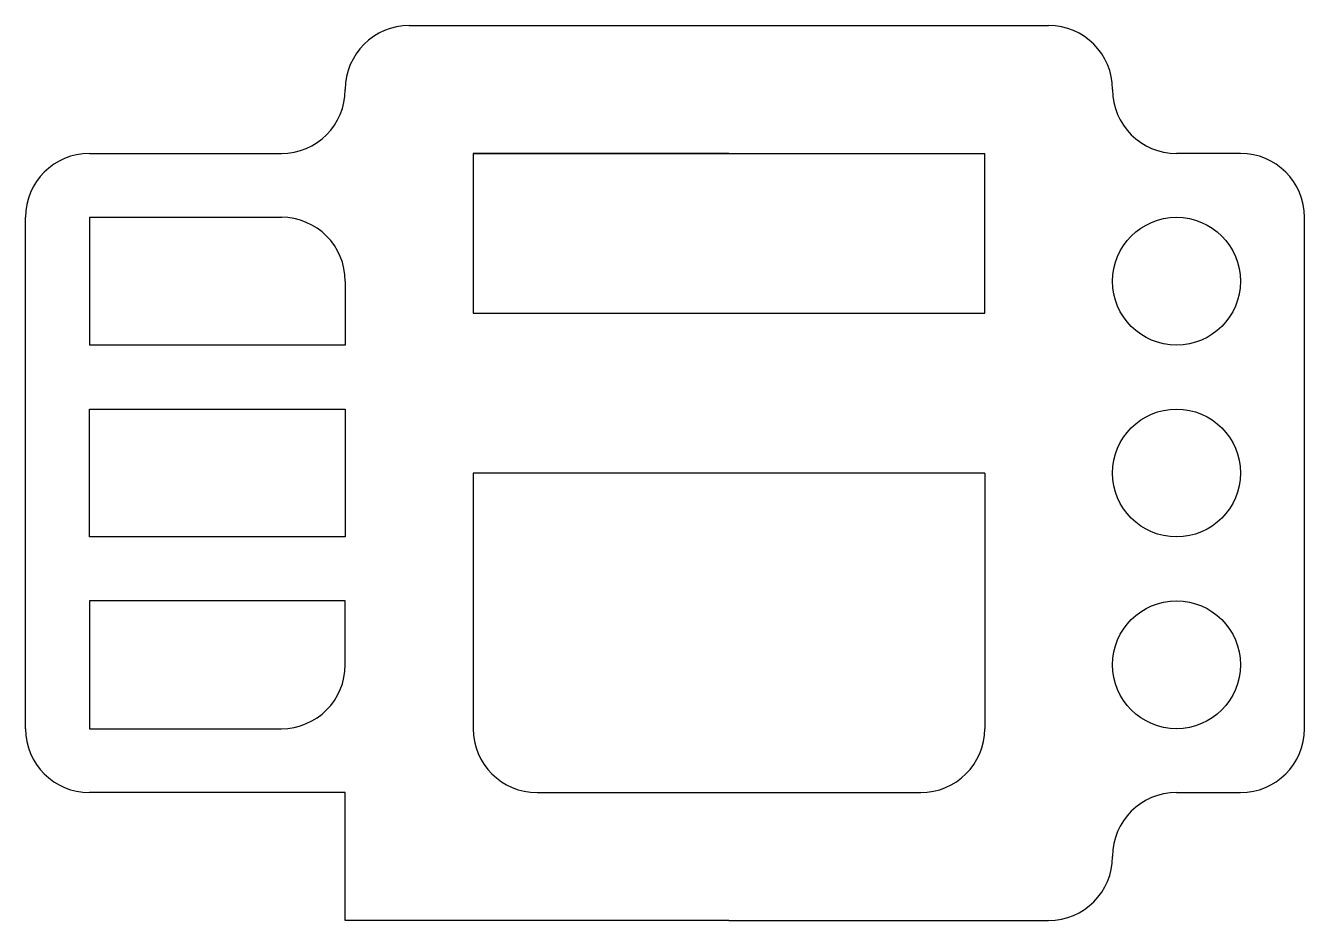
# Model space of a CAD drawing. Header units: inches. Extents: x -100 to 100, y -65 to 75.
import ezdxf

# ---------------------------------------------------------------- set-up
doc = ezdxf.new("R2010")
doc.units = ezdxf.units.IN
doc.header["$MEASUREMENT"] = 0

msp = doc.modelspace()

# ---------------------------------------------------------------- linework, layer by layer
for p, q in [((-40, 75), (60, 75)), ((-50, 65), (-50, 65)), ((70, 65), (70, 65)), ((-90, 55), (-60, 55)), ((-30, 55), (50, 55)), ((10, 55), (-30, 55)), ((-30, 55), (-30, 30)), ((10, 55), (50, 55)), ((50, 30), (50, 55)), ((90, 55), (80, 55)), ((-100, -35), (-100, 45)), ((-90, 45), (-60, 45)), ((-90, 45), (-90, 25)), ((100, -35), (100, 45)), ((-50, 35), (-50, 25)), ((-30, 30), (50, 30)), ((-50, 25), (-90, 25)), ((-90, 5), (-90, 15)), ((-90, 15), (-50, 15)), ((-50, 15), (-50, -5)), ((-90, -5), (-90, 5)), ((50, 5), (-30, 5)), ((-30, 5), (-30, -35)), ((50, 5), (50, -35)), ((-50, -5), (-90, -5)), ((-50, -15), (-90, -15)), ((-90, -15), (-90, -35)), ((-50, -25), (-50, -15)), ((-90, -35), (-60, -35)), ((-50, -45), (-90, -45)), ((-50, -65), (-50, -45)), ((-20, -45), (40, -45)), ((80, -45), (90, -45)), ((70, -55), (70, -55)), ((10, -65), (-50, -65)), ((10, -65), (60, -65))]:
    msp.add_line(p, q)
at = {"color": 7, "true_color": 0xffffff}
for centre in [(80, 35), (80, 5), (80, -25)]:
    msp.add_circle(centre, 10, dxfattribs=at)
for centre, start, end in [((-40, 65), 90, 180), ((60, 65), 0, 90), ((-60, 65), 270, 0), ((80, 65), 180, 270), ((-90, 45), 90, 180), ((90, 45), 0, 90), ((-60, 35), 0, 90), ((-60, -25), 270, 0), ((-90, -35), 180, 270), ((-20, -35), 180, 270), ((40, -35), 270, 0), ((90, -35), 270, 0), ((80, -55), 90, 180), ((60, -55), 270, 0)]:
    msp.add_arc(centre, 10, start, end)

doc.saveas('drawing.dxf')
